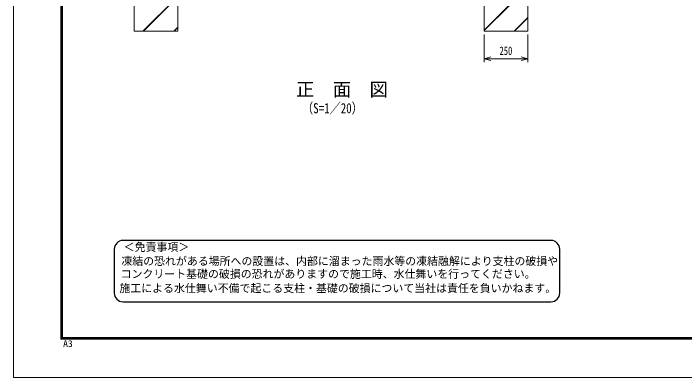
# Model space of a CAD drawing. Units: millimetres, scale not verified. Extents: x -5699 to 5699, y -3329 to 3329.
# Drawn here: x -5699 to -1863, y -3329 to -1248 of the extents above; entities that cross this region are included whole.
import ezdxf
from ezdxf.enums import TextEntityAlignment as Align

# ---------------------------------------------------------------- set-up
doc = ezdxf.new("R2010")
doc.units = ezdxf.units.MM
doc.header["$LTSCALE"] = 20
for name, color, linetype, lineweight in [('0-4_27', 7, 'Continuous', 13), ('0-5_29', 7, 'Continuous', 13), ('0-6_4', 7, 'Continuous', 9), ('0-A_23', 2, 'Continuous', 9), ('0-F_D-TTL-TXT', 2, 'Continuous', 25)]:
    doc.layers.add(name, color=color, linetype=linetype, lineweight=lineweight)
doc.layers.add('0-9_24', color=7, linetype='Continuous')
doc.styles.add('ＭＳ ゴシック', font='')
doc.styles.get('ＭＳ ゴシック').set_extended_font_data('MS Gothic')

msp = doc.modelspace()

# ---------------------------------------------------------------- linework, layer by layer
at = {"layer": '0-4_27'}
for p, q in [((-3008.55, -1526.69), (-3008.55, -1369.38)), ((-2758.55, -1526.69), (-2758.55, -1369.38)), ((-3008.55, -1506.69), (-2969.92, -1496.34)), ((-2758.55, -1506.69), (-3008.55, -1506.69)), ((-3008.55, -1506.69), (-2969.92, -1517.04)), ((-2758.55, -1506.69), (-2797.19, -1496.34)), ((-2758.55, -1506.69), (-2797.19, -1517.04))]:
    msp.add_line(p, q, dxfattribs=at)
at = {"layer": '0-5_29'}
for p, q in [((-4958.22, -1349.38), (-4758.55, -1149.7)), ((-4957.12, -1349.38), (-4758.55, -1150.81)), ((-4956.01, -1349.38), (-4758.55, -1151.91)), ((-3008.55, -1346.46), (-2866.47, -1204.38)), ((-3008.55, -1345.35), (-2867.58, -1204.38)), ((-3008.55, -1344.25), (-2868.68, -1204.38)), ((-2836.9, -1349.38), (-2758.55, -1271.02)), ((-2835.8, -1349.38), (-2758.55, -1272.13)), ((-2834.69, -1349.38), (-2758.55, -1273.23)), ((-4781.45, -1349.38), (-4758.55, -1326.48)), ((-4780.34, -1349.38), (-4758.55, -1327.59)), ((-4779.24, -1349.38), (-4758.55, -1328.69))]:
    msp.add_line(p, q, dxfattribs=at)
at = {"layer": '0-6_4'}
for points in [[(-5008.55, -899.38), (-5008.55, -1349.38), (-4758.55, -1349.38), (-4758.55, -899.38)], [(-2913.8, -899.38), (-3008.55, -899.38), (-3008.55, -1349.38), (-2758.55, -1349.38), (-2758.55, -899.38)]]:
    msp.add_lwpolyline(points, dxfattribs=at)
at = {"layer": '0-A_23'}
for points in [[(-5698.58, 2610.62), (2701.42, 2610.62), (2701.42, -3329.38), (-5698.58, -3329.38)], [(-5428.58, 2390.62), (2431.42, 2390.62), (2431.42, -3109.38), (-5428.58, -3109.38)], [(-5426.08, 2388.12), (2428.92, 2388.12), (2428.92, -3106.88), (-5426.08, -3106.88)], [(-5423.58, 2385.62), (2426.42, 2385.62), (2426.42, -3104.38), (-5423.58, -3104.38)], [(-5421.08, 2383.12), (2423.92, 2383.12), (2423.92, -3101.88), (-5421.08, -3101.88)], [(-5418.58, 2380.62), (2421.42, 2380.62), (2421.42, -3099.38), (-5418.58, -3099.38)]]:
    msp.add_lwpolyline(points, close=True, dxfattribs=at)
at = {"layer": '0-F_D-TTL-TXT'}
for p, q in [((-2626.5, -2545.83), (-5072.05, -2545.83)), ((-5122.05, -2595.83), (-5122.05, -2845.83)), ((-2576.5, -2845.83), (-2576.5, -2595.83)), ((-5072.05, -2895.83), (-2626.5, -2895.83))]:
    msp.add_line(p, q, dxfattribs=at)
for centre, start, end in [((-5072.05, -2595.83), 90, 180), ((-2626.5, -2595.83), 0, 90), ((-5072.05, -2845.83), 180, 270), ((-2626.5, -2845.83), 270, 0)]:
    msp.add_arc(centre, 50, start, end, dxfattribs=at)

# ---------------------------------------------------------------- texts
at = {"layer": '0-4_27', "style": 'ＭＳ ゴシック', "width": 0.75}
msp.add_text('250', height=48.09, dxfattribs=at).set_placement((-2921.05, -1499.94), align=Align.BOTTOM_LEFT)
at = {"layer": '0-9_24', "style": 'ＭＳ ゴシック'}
msp.add_text('正\u3000面\u3000図', height=76.98, dxfattribs=at).set_placement((-4083.55, -1743.83), align=Align.BOTTOM_LEFT)
at = {"layer": '0-9_24', "style": 'ＭＳ ゴシック', "width": 0.8}
msp.add_text('（S=1／20）', height=57.73, dxfattribs=at).set_placement((-4048.55, -1835.86), align=Align.BOTTOM_LEFT)
at = {"layer": '0-A_23', "style": 'ＭＳ ゴシック', "width": 1.05}
msp.add_text('A3', height=38.48, dxfattribs=at).set_placement((-5414.67, -3166.19), align=Align.BOTTOM_LEFT)
at = {"layer": '0-F_D-TTL-TXT', "color": 7, "style": 'ＭＳ ゴシック'}
for s, p in [('＜免責事項＞ \u3000\u3000', (-5068.35, -2620.01)), ('凍結の恐れがある場所への設置は、内部に溜まった雨水等の凍結融解により支柱の破損や', (-5081.87, -2700.5)), ('コンクリート基礎の破損の恐れがありますので施工時、水仕舞いを行ってください。', (-5085.98, -2773.93)), ('施工による水仕舞い不備で起こる支柱・基礎の破損について当社は責任を負いかねます。 ', (-5092.97, -2855.42))]:
    msp.add_text(s, height=45.75, dxfattribs=at).set_placement(p, align=Align.BOTTOM_LEFT)

doc.saveas('drawing.dxf')
